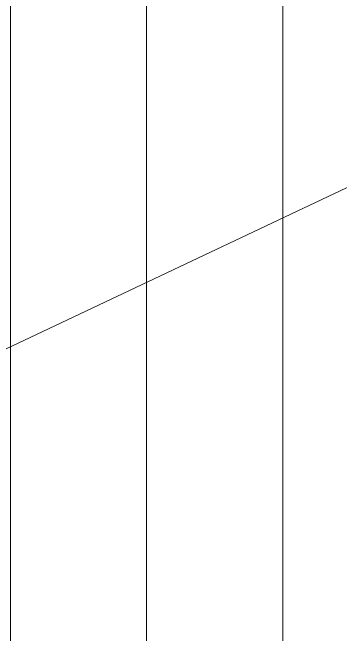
# Model space of a CAD drawing. Header units: metres. Extents: x 678805 to 1359287, y 2747329 to 5497370.
# Drawn here: x 679728.661 to 679728.961, y 2748700.757 to 2748701.327 of the extents above; entities that cross this region are included whole.
import ezdxf
from ezdxf.enums import TextEntityAlignment as Align

# ---------------------------------------------------------------- set-up
doc = ezdxf.new("R2010")
doc.units = ezdxf.units.M
doc.linetypes.add('XREF_MON_SFT_TREES$0$HIDDEN', pattern=[0.375, 0.25, -0.125])
for name, color, linetype in [('00_XREF_MON_HSC_PAVEMENT', 7, 'Continuous'), ('00_XREF_TWQ_SFT_TREES', 7, 'Continuous'), ('XREF_MON_SFT_TREES$0$SL_TREE_CANOPY', 251, 'XREF_MON_SFT_TREES$0$HIDDEN')]:
    doc.layers.add(name, color=color, linetype=linetype)
doc.layers.add('02-L-Waterfeatures 01', color=7, linetype='Continuous', true_color=0x4da6ff)
doc.layers.add('XREF_MON_SFT_TREES$0$SL_TREE_ALBIZIA_LEBBECK', color=7, linetype='Continuous', true_color=0xa3a300)
doc.layers.add('XREF_MON_GENERAL_LAYOUT$0$02-L-Material Change', color=251, linetype='Continuous', lineweight=5)
doc.layers.add('XREF_MON_HSC_PAVEMENT$0$03-TR-Pavement_02_Sealed Gravel', color=7, linetype='Continuous', lineweight=5, true_color=0x38321e)
doc.layers.get('XREF_MON_SFT_TREES$0$SL_TREE_ALBIZIA_LEBBECK').off()
doc.styles.add('XREF_MON_GENERAL_LAYOUT$0$Standard', font='arial.ttf')

# ---------------------------------------------------------------- blocks, each defined once
blk = doc.blocks.new('XREF_MON_SFT_TREES$0$Albizia_lebbeck')
at = {"layer": 'XREF_MON_SFT_TREES$0$SL_TREE_CANOPY', "linetype": 'XREF_MON_SFT_TREES$0$HIDDEN'}
blk.add_circle((2.328306436538696e-10, 0), 5, dxfattribs=at)
blk = doc.blocks.new('XREF_MON_SFT_TREES')
at = {"layer": 'XREF_MON_SFT_TREES$0$SL_TREE_ALBIZIA_LEBBECK', "rotation": 25.44812939262281}
blk.add_blockref('XREF_MON_SFT_TREES$0$Albizia_lebbeck', (679729.970230404, 2748700.164734914), dxfattribs=at)
blk = doc.blocks.new('XREF_MON_HSC_PAVEMENT')
at = {"layer": 'XREF_MON_HSC_PAVEMENT$0$03-TR-Pavement_02_Sealed Gravel', "linetype": 'Continuous'}
h = blk.add_hatch(dxfattribs=at)
h.set_pattern_fill('ANSI31', color=256, scale=0.0393, angle=45)
h.set_pattern_definition([(90, (652974.1167151183, 2717198.732228751), (-0.1247775, 0), [])])
h.paths.add_polyline_path([(679722.2632983257, 2748703.306513397), (679726.6027472288, 2748705.358142802), (679728.6543766476, 2748701.018693906), (679724.3149277311, 2748698.967064495)])
h.paths.add_polyline_path([(679741.597745589, 2748685.371755096), (679727.6744771745, 2748707.71271276), (679672.4123226875, 2748689.461559886), (679674.3329457596, 2748683.62406591)])
blk = doc.blocks.new('XREF_MON_GENERAL_LAYOUT')
at = {"layer": 'XREF_MON_GENERAL_LAYOUT$0$02-L-Material Change', "ltscale": 0.3}
blk.add_lwpolyline([(679728.6543766473, 2748701.018693906), (679731.1198909013, 2748702.184280792)], dxfattribs=at)
at = {"style": 'XREF_MON_GENERAL_LAYOUT$0$Standard'}
for tag, height, rotation, p in [('604,00', 1, 330.2642936667779, (679905.770310239, 2748776.557787406)), ('603,00', 1, 330.2642936667779, (679901.860927013, 2748753.477248972)), ('600,00', 1, 133.8259836638873, (679944.5968217494, 2748745.152639077)), ('602,00', 1, 330.2642936667779, (679883.3191980837, 2748738.726865312)), ('601,00', 1, 117.8905743169221, (679920.9720408977, 2748732.870057053)), ('601,00', 1, 330.2642936667779, (679864.7774691544, 2748723.976481652)), ('600,00', 1, 40.88332108062335, (679777.4053656742, 2748705.443575754, 1.169999999973397)), ('602,00', 1, 330.2642936667779, (679941.2749349186, 2748705.483031567)), ('601,00', 1, 40.88332108062335, (679701.7983696235, 2748703.888586182, 1.169999999973397)), ('598,00', 0.9999999999999999, 62.09100844466732, (679810.2666232066, 2748702.618736548)), ('600,00', 1, 330.2642936667779, (679877.7814736818, 2748691.131234986)), ('600,00', 0.9999999999999999, 19.55108886768879, (679920.4438211058, 2748685.495504646)), ('601,00', 1, 330.2642936667779, (679934.8129193163, 2748683.803636156)), ('599,00', 1, 330.2642936667779, (679854.5671008349, 2748679.061113989)), ('600,00', 1, 88.39282059591216, (679743.9134691327, 2748675.571576328)), ('599,00', 0.9999999999999998, 20.60862043003912, (679924.2598928241, 2748675.216416284)), ('601,00', 1, 88.39282059591216, (679728.0345944045, 2748671.317844195, -2)), ('602,00', 1, 88.39282059591216, (679711.8257639392, 2748665.966083916, -1)), ('603,00', 1, 88.39282059591216, (679695.6151318625, 2748660.611015213)), ('599,00', 1, 40.88332108062335, (679788.8072719976, 2748655.829159783, 1.169999999973397)), ('601,00', 1, 40.88332108062335, (679627.6123405045, 2748644.602575284, 1.169999999973397)), ('603,00', 0.9999999999999999, 41.70580600405471, (679702.4989019763, 2748628.484392532, 1.169999999925494)), ('600,00', 1, 40.88332108062335, (679645.924961585, 2748597.926138933, 1.169999999973397)), ('599,00', 1, 34.22767859632935, (679673.5743901337, 2748555.136007577, 5.33999999991769))]:
    blk.add_attdef(tag, text='', height=height, rotation=rotation, dxfattribs=at).set_placement(p, align=Align.MIDDLE)
at = {"ltscale": 0.3, "style": 'XREF_MON_GENERAL_LAYOUT$0$Standard'}
for tag, height, rotation, p in [('603,50', 1, 330.2642936667779, (679911.500620042, 2748760.570188188)), ('602,50', 1, 330.2642936667779, (679892.8646878856, 2748745.846442295)), ('600,50', 1, 133.8259836638873, (679933.0482653556, 2748738.729379551)), ('601,50', 1, 330.2642936667779, (679873.5807466183, 2748731.671495228)), ('601,50', 0.9999999999999999, 101.285674792814, (679909.5220062692, 2748726.945334854)), ('602,50', 1, 330.2642936667779, (679948.6248547818, 2748713.859774644)), ('600,50', 1, 39.60595393010205, (679743.242567131, 2748706.971262414)), ('600,50', 1, 330.2642936667779, (679880.2659989139, 2748702.726026631)), ('600,50', 0.9999999999999999, 17.35374479888441, (679917.6150982407, 2748690.553931213)), ('599,50', 1, 330.2642936667779, (679867.1974978975, 2748684.716235158)), ('599,50', 0.9999999999999999, 18.89438680505554, (679921.7103896159, 2748680.578430657)), ('599,50', 1, 39.60595393010205, (679778.9914550197, 2748677.241243556)), ('600,50', 1, 88.39282059591216, (679735.9248694875, 2748673.586085743)), ('601,50', 1, 88.39282059591216, (679719.9062925801, 2748668.580993867)), ('602,50', 1, 88.39282059591216, (679703.4737899266, 2748663.451811911)), ('598,50', 1, 330.2642936667779, (679861.7651457089, 2748662.396830559)), ('601,50', 1, 39.60595393010205, (679610.5132742386, 2748662.061190253)), ('600,00', 0.9999999999999999, 41.70580600405471, (679752.30764285, 2748637.685423907)), ('601,00', 0.9999999999999999, 41.70580600405471, (679736.0440844187, 2748634.537594622)), ('599,00', 0.9999999999999999, 35.08346035422691, (679763.0433427037, 2748634.41500971, 1.169999999925494)), ('602,00', 0.9999999999999999, 41.70580600405471, (679720.1743132578, 2748633.095905716, 1.169999999925494)), ('600,00', 0.9999999999999999, 35.08346035422691, (679747.0628417195, 2748629.903108784, 1.169999999925494)), ('601,00', 0.9999999999999999, 35.08346035422691, (679731.2455695962, 2748625.23889635, 1.169999999925494)), ('600,50', 1, 39.60595393010205, (679636.919713499, 2748621.33866227)), ('602,00', 0.9999999999999999, 35.08346035422691, (679715.3997742002, 2748620.639385471, 1.169999999925494)), ('599,50', 1, 28.76039513677905, (679659.4816038228, 2748574.323313434))]:
    blk.add_attdef(tag, text='', height=height, rotation=rotation, dxfattribs=at).set_placement(p, align=Align.MIDDLE)

msp = doc.modelspace()

# ---------------------------------------------------------------- block references
at = {"layer": '00_XREF_MON_HSC_PAVEMENT'}
msp.add_blockref('XREF_MON_HSC_PAVEMENT', (0, 0), dxfattribs=at)
at = {"layer": '00_XREF_TWQ_SFT_TREES'}
msp.add_blockref('XREF_MON_SFT_TREES', (0, 0), dxfattribs=at)
at = {"layer": '02-L-Waterfeatures 01', "color": 18, "true_color": 0x000000}
msp.add_blockref('XREF_MON_GENERAL_LAYOUT', (0, 0), dxfattribs=at)

doc.saveas('drawing.dxf')
